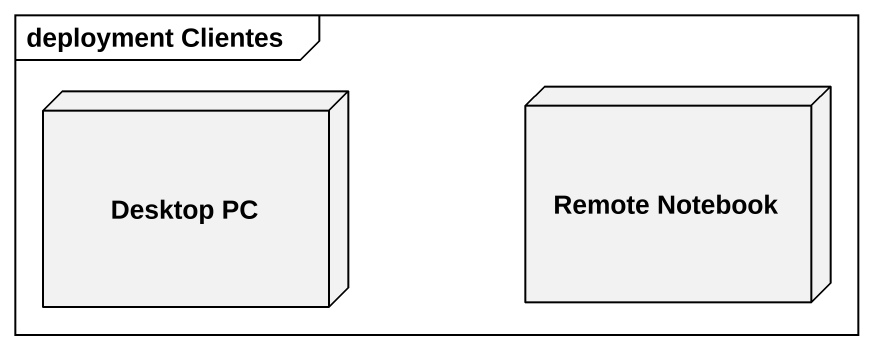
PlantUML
@startuml
mainframe deployment Clientes
node "Desktop PC" as Desktop_PC
node "Remote Notebook" as Remote_Notebook
@enduml
